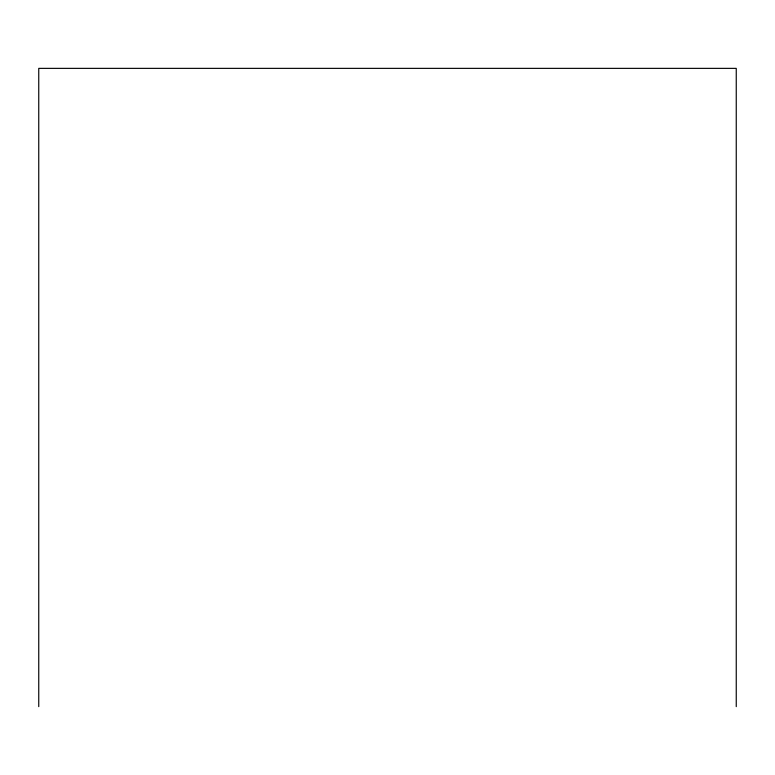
<?xml version="1.0" encoding="UTF-8"?>
<svg xmlns="http://www.w3.org/2000/svg" width="775" height="775" viewBox="0 0 775 775"><rect width="100%" height="100%" fill="white"/><g stroke="black" fill="none" stroke-linecap="round" stroke-linejoin="round"><path stroke-width="1.16" d="M736.25 706.635L736.25 68.365L38.75 68.365L38.75 706.635"/></g></svg>
